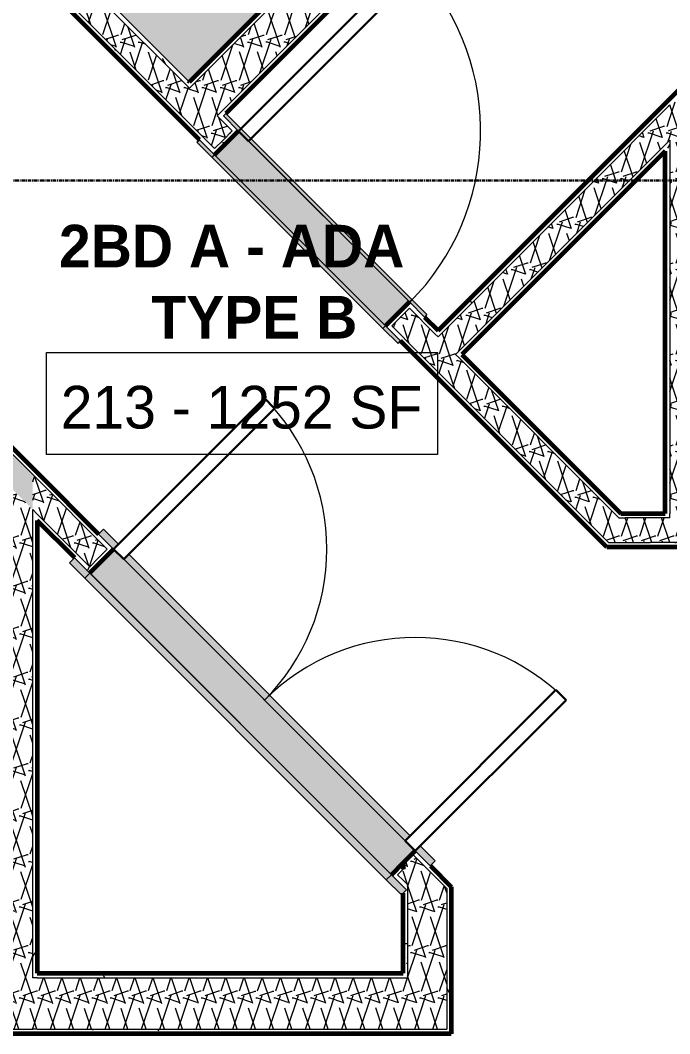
# Model space of a CAD drawing. Header units: inches. Extents: x -4110 to -1807, y 11006 to 12281.
# Drawn here: x -2352.9 to -2261.6, y 11415.2 to 11557.7 of the extents above; entities that cross this region are included whole.
import ezdxf

# ---------------------------------------------------------------- set-up
doc = ezdxf.new("R2010")
doc.units = ezdxf.units.IN
doc.header["$MEASUREMENT"] = 0
doc.linetypes.add('Grid Line 1_2_', pattern=[0.875, 0.5, -0.125, 0.125, -0.125])
for name, color, linetype, lineweight in [('0-1', 7, 'Continuous', 5), ('0-2', 90, 'Continuous', 18), ('A-AREA-IDEN', 2, 'Continuous', 9), ('A-DOOR', 31, 'Continuous', 18), ('A-DOOR-1', 7, 'Continuous', 9), ('A-DOOR-2', 250, 'Continuous', 30), ('A-DOOR-FRAM-1', 31, 'Continuous', 18), ('A-DOOR-FRAM-2', 7, 'Continuous', 9), ('A-WALL-1', 8, 'Continuous', 5), ('A-WALL-3', 50, 'Continuous', 60), ('A-WALL-4', 90, 'Continuous', 18), ('A-WALL-PATT-1', 7, 'Continuous', 9), ('A-WALL-PATT-2', 253, 'Continuous', 9), ('I-WALL-2', 50, 'Continuous', 60), ('P-SANR-FIXT-2', 7, 'Continuous', 9), ('P-SANR-FIXT-3', 130, 'Continuous', 9), ('S-GRID-1', 1, 'Grid Line 1_2_', 30)]:
    doc.layers.add(name, color=color, linetype=linetype, lineweight=lineweight)
doc.styles.add('Century Gothic', font='ufonts.com_century-gothic.ttf', dxfattribs={"height": 6})
doc.styles.add('Century Gothic_B', font='GOTHICB.TTF', dxfattribs={"height": 6})
pattern_1 = [(0, (0, 0), (20.48, 5.12), [0.845, -14.515, 0.845, -14.515, -81.92]), (0, (0, 0), (20.48, 5.12), [-30.72, 0.845, -29.875, 0.845, -14.515, -35.84]), (0, (0, 0), (20.48, 5.12), [-76.8, 0.845, -9.395, 0.845, -24.755]), (120, (7.68, 2.56), (-14.67405, 15.1762003), [0.845, -14.515, 0.845, -14.515, -81.92]), (120, (7.68, 2.56), (-14.67405, 15.1762003), [-30.72, 0.845, -29.875, 0.845, -14.515, -35.84]), (120, (7.68, 2.56), (-14.67405, 15.1762003), [-76.8, 0.845, -9.395, 0.845, -24.755]), (240, (10.24, 12.8), (-5.80595, -20.2962003), [0.845, -14.515, 0.845, -14.515, -81.92]), (240, (10.24, 12.8), (-5.80595, -20.2962003), [-30.72, 0.845, -29.875, 0.845, -14.515, -35.84]), (240, (10.24, 12.8), (-5.80595, -20.2962003), [-76.8, 0.845, -9.395, 0.845, -24.755])]
pattern_2 = [(161.57, (0.32, 0.32), (-2.560496185, -0.000537386), [0, -18.214, 2.022, 0]), (18.43, (-0.32, 0.32), (-2.560496185, 0.000537386), [0, -18.214, 2.022, 0]), (108.43, (0.32, 0.32), (1.27922091, -6.400876726), [6.07, -14.166]), (71.57, (-0.32, 0.32), (1.27922091, 6.400876726), [6.07, -14.166])]

# ---------------------------------------------------------------- blocks, each defined once
blk = doc.blocks.new('CTS6032CP - CTS6032CP-3806650-ENLARGED RCP - 2ND FLOOR PLAN - EAST')
at = {"layer": 'P-SANR-FIXT-3'}
h = blk.add_hatch(color=256, dxfattribs=at)
h.paths.add_polyline_path([(60, 0), (60, 33), (59.87, 33), (59.87, 32), (0.12, 32), (0.12, 33), (0, 33), (0, 0), (59.36, 0)], flags=0)
h.paths.add_polyline_path([(53.15, 15.1), (52.81, 14.84), (52.42, 14.68), (52, 14.63), (51.58, 14.68), (51.19, 14.84), (50.85, 15.1), (50.59, 15.44), (50.43, 15.83), (50.37, 16.25), (50.43, 16.67), (50.59, 17.06), (50.85, 17.4), (51.19, 17.66), (51.58, 17.82), (52, 17.88), (52.42, 17.82), (52.81, 17.66), (53.15, 17.4), (53.41, 17.06), (53.57, 16.67), (53.62, 16.25), (53.57, 15.83), (53.41, 15.44), (53.19, 15.15)], flags=0)
at = {"layer": 'P-SANR-FIXT-2'}
for p, q in [((0, 0), (0, 33)), ((0, 33), (0.12, 33)), ((0.12, 33), (0.12, 32)), ((59.87, 32), (59.87, 33)), ((59.87, 33), (60, 33)), ((60, 33), (60, 0)), ((0.12, 32), (59.87, 32)), ((60, 0), (0, 0))]:
    blk.add_line(p, q, dxfattribs=at)
for radius, start, end in [(1.62, 0, 180), (1.63, 180, 360)]:
    blk.add_arc((52, 16.25), radius, start, end, dxfattribs=at)
blk = doc.blocks.new('SWING - DOUBLE - FLUSH - SWING - DOUBLE - 5-0 x 6-8 - DUMMY-3703244-ENLARGED RCP - 2ND FLOOR PLAN - EAST')
at = {"layer": 'A-DOOR'}
for points in [[(-33, 2.375), (-30, 2.375), (-30, 3.375), (-33, 3.375)], [(-28, 2.375), (28, 2.375), (28, 3.375), (-28, 3.375)], [(30, 2.375), (33, 2.375), (33, 3.375), (30, 3.375)], [(-33, -2.375), (-33, -3.375), (-30, -3.375), (-30, -2.375), (-31.83, -2.375)], [(-30, -3.375), (30, -3.375), (30, -2.375), (-30, -2.375)], [(30, -2.886), (30, -3.375), (33, -3.375), (33, -2.375), (30, -2.375), (30, -2.85)]]:
    blk.add_hatch(color=256, dxfattribs=at).paths.add_polyline_path(points, flags=0)
at = {"layer": 'A-DOOR-1'}
for p, q in [((-30, 3.375), (-33, 3.375)), ((-33, 2.375), (-33, 3.375)), ((-30, 2.375), (-30, 3.375)), ((28, 3.375), (-28, 3.375)), ((33, 3.375), (30, 3.375)), ((30, 2.375), (30, 3.375)), ((33, 2.375), (33, 3.375)), ((-30, 2.375), (-33, 2.375)), ((-28, 2.375), (28, 2.375)), ((33, 2.375), (30, 2.375)), ((-33, -2.375), (-33, -3.375)), ((-33, -2.375), (-30, -2.375)), ((-30, -2.375), (-30, -3.375)), ((30, -2.375), (-30, -2.375)), ((30, -2.375), (30, -3.375)), ((30, -2.375), (33, -2.375)), ((33, -2.375), (33, -3.375)), ((-33, -3.375), (-30, -3.375)), ((-30, -3.375), (30, -3.375)), ((30, -3.375), (33, -3.375))]:
    blk.add_line(p, q, dxfattribs=at)
for centre, start, end in [((-30, 2.375), 360, 90), ((30, 2.375), 90, 180)]:
    blk.add_arc(centre, 30, start, end, dxfattribs=at)
at = {"layer": 'A-DOOR-2'}
for p, q in [((-30, 2.375), (-30, 32.375)), ((-30, 32.375), (-28, 32.375)), ((-28, 32.375), (-28, 2.375)), ((30, 32.375), (28, 32.375)), ((28, 32.375), (28, 2.375)), ((30, 2.375), (30, 32.375)), ((-28, 2.375), (-30, 2.375)), ((28, 2.375), (30, 2.375))]:
    blk.add_line(p, q, dxfattribs=at)
blk = doc.blocks.new('SWING - SINGLE - FLUSH - SWING - FLUSH - 2-10 x 6-8 - PRIVACY-3983845-ENLARGED RCP - 2ND FLOOR PLAN - EAST')
at = {"layer": 'A-DOOR-FRAM-1'}
for points in [[(-17.63, 2.38), (-17, 2.38), (-17, 2.88), (-20, 2.88), (-20, 2.38)], [(-17, 2.38), (17, 2.38), (17, 2.88), (-17, 2.88)], [(20, 2.38), (20, 2.88), (17, 2.88), (17, 2.38)], [(-17, -2.87), (-17, -2.37), (-20, -2.37), (-20, -2.87), (-17.63, -2.87)], [(17, -2.87), (17, -2.37), (-17, -2.37), (-17, -2.87), (16.5, -2.87)], [(20, -2.87), (20, -2.37), (17, -2.37), (17, -2.87), (19.65, -2.87)]]:
    blk.add_hatch(color=256, dxfattribs=at).paths.add_polyline_path(points, flags=0)
at = {"layer": 'A-DOOR-1'}
blk.add_arc((17, -2.37), 34.07, 180, 266.6343, dxfattribs=at)
at = {"layer": 'A-DOOR-2'}
for p, q in [((15, -2.37), (15, -36.38)), ((17, -2.37), (15, -2.37)), ((17, -2.37), (17, -36.38)), ((17, -36.38), (15, -36.38))]:
    blk.add_line(p, q, dxfattribs=at)
at = {"layer": 'A-DOOR-FRAM-2'}
for p, q in [((-17, 2.88), (-20, 2.88)), ((-20, 2.88), (-20, 2.38)), ((17, 2.88), (-17, 2.88)), ((-17, 2.88), (-17, 2.38)), ((20, 2.88), (17, 2.88)), ((17, 2.88), (17, 2.38)), ((20, 2.88), (20, 2.38)), ((-20, 2.38), (-17, 2.38)), ((-17, 2.38), (17, 2.38)), ((17, 2.38), (20, 2.38)), ((-17, -2.37), (-20, -2.37)), ((-20, -2.87), (-20, -2.37)), ((17, -2.37), (-17, -2.37)), ((-17, -2.87), (-17, -2.37)), ((20, -2.37), (17, -2.37)), ((17, -2.87), (17, -2.37)), ((20, -2.87), (20, -2.37)), ((-20, -2.87), (-17, -2.87)), ((-17, -2.87), (17, -2.87)), ((17, -2.87), (20, -2.87))]:
    blk.add_line(p, q, dxfattribs=at)
blk = doc.blocks.new('CTR - 1st Phase - Unit Layouts_rvt-1-ENLARGED RCP - 2ND FLOOR PLAN - EAST')
at = {"layer": 'A-WALL-1'}
for points in [[(-2301.56, 11514.73), (-2298.2, 11518.09), (-2322.24, 11542.13), (-2325.6, 11538.78), (-2301.91, 11515.09)], [(-2300.73, 11437.54), (-2299.07, 11439.2), (-2299.07, 11442.6), (-2339.8, 11483.33), (-2343.15, 11479.95), (-2301.44, 11438.25)], [(-2299.07, 11439.2), (-2297.38, 11440.9), (-2299.07, 11442.6), (-2299.07, 11439.83)]]:
    blk.add_hatch(color=256, dxfattribs=at).paths.add_polyline_path(points, flags=0)
at = {"layer": 'A-WALL-PATT-1'}
h = blk.add_hatch(dxfattribs=at)
h.set_pattern_fill('FP_1', color=256, style=0, pattern_type=2)
h.set_pattern_definition(pattern_1)
h.paths.add_polyline_path([(-2297.53, 11510.7), (-2297.08, 11511.14), (-2300.68, 11514.73), (-2299.44, 11515.97), (-2299.88, 11516.41), (-2301.56, 11514.73), (-2297.97, 11511.14)], flags=0)
h.paths.add_polyline_path([(-2325.6, 11538.78), (-2323.92, 11540.45), (-2324.36, 11540.9), (-2325.6, 11539.66), (-2381.17, 11595.23), (-2379.93, 11596.46), (-2380.37, 11596.91), (-2382.05, 11595.23), (-2327.72, 11540.9)], flags=0)
h.paths.add_polyline_path([(-2406.09, 11619.27), (-2404.42, 11620.95), (-2404.86, 11621.39), (-2406.09, 11620.15), (-2410.81, 11624.87), (-2411.25, 11624.42), (-2406.45, 11619.62)], flags=0)
h = blk.add_hatch(dxfattribs=at)
h.set_pattern_fill('FP_1', color=256, style=0, pattern_type=2)
h.set_pattern_definition(pattern_1)
h.paths.add_polyline_path([(-2294.61, 11513.62), (-2294.17, 11514.06), (-2298.2, 11518.09), (-2299.88, 11516.41), (-2299.44, 11515.97), (-2298.2, 11517.21), (-2295.05, 11514.06)], flags=0)
h.paths.add_polyline_path([(-2323.92, 11540.45), (-2322.24, 11542.13), (-2324.81, 11544.7), (-2325.25, 11544.26), (-2323.13, 11542.13), (-2324.36, 11540.9)], flags=0)
h.paths.add_polyline_path([(-2329.14, 11548.14), (-2328.7, 11548.59), (-2372.18, 11592.07), (-2372.62, 11591.63), (-2329.58, 11548.59)], flags=0)
h.paths.add_polyline_path([(-2375.1, 11594.11), (-2374.66, 11594.55), (-2378.69, 11598.59), (-2380.37, 11596.91), (-2379.93, 11596.46), (-2378.69, 11597.7), (-2375.54, 11594.55)], flags=0)
h.paths.add_polyline_path([(-2404.42, 11620.95), (-2402.74, 11622.63), (-2404.97, 11624.87), (-2405.42, 11624.42), (-2403.62, 11622.63), (-2404.86, 11621.39)], flags=0)
h = blk.add_hatch(dxfattribs=at)
h.set_pattern_fill('FP_1', color=256, style=0, pattern_type=2)
h.set_pattern_definition(pattern_1)
h.paths.add_polyline_path([(-2350.56, 11493.2), (-2350.56, 11494.08), (-2449.56, 11593.08), (-2451.24, 11591.4), (-2450.8, 11590.96), (-2449.56, 11592.2), (-2351.19, 11493.83)], flags=0)
h.paths.add_polyline_path([(-2476.69, 11616.86), (-2475.01, 11618.54), (-2477.76, 11621.29), (-2478.21, 11620.85), (-2475.9, 11618.54), (-2477.13, 11617.3)], flags=0)
h = blk.add_hatch(dxfattribs=at)
h.set_pattern_fill('FP_1', color=256, style=0, pattern_type=2)
h.set_pattern_definition(pattern_1)
h.paths.add_polyline_path([(-2328.7, 11548.59), (-2283.97, 11593.31), (-2283.97, 11594.2), (-2329.14, 11549.03)], flags=0)
h = blk.add_hatch(dxfattribs=at)
h.set_pattern_fill('FP_1', color=256, style=0, pattern_type=2)
h.set_pattern_definition(pattern_1)
h.paths.add_polyline_path([(-2324.36, 11544.26), (-2279.85, 11588.77), (-2279.85, 11589.66), (-2324.81, 11544.7)], flags=0)
h = blk.add_hatch(dxfattribs=at)
h.set_pattern_fill('FP_1', color=256, style=0, pattern_type=2)
h.set_pattern_definition(pattern_1)
h.paths.add_polyline_path([(-2297.08, 11510.26), (-2296.64, 11510.7), (-2297.08, 11511.14), (-2297.53, 11510.7)], flags=0)
h.paths.add_polyline_path([(-2294.17, 11513.17), (-2261.57, 11545.77), (-2261.57, 11546.24), (-2261.1, 11546.24), (-2257.6, 11549.74), (-2258.48, 11549.74), (-2294.61, 11513.62)], flags=0)
h = blk.add_hatch(dxfattribs=at)
h.set_pattern_fill('FP_1', color=256, style=0, pattern_type=2)
h.set_pattern_definition(pattern_1)
h.paths.add_polyline_path([(-2291.25, 11510.26), (-2261.57, 11539.93), (-2261.57, 11540.82), (-2291.69, 11510.7)], flags=0)
h.paths.add_polyline_path([(-2258.07, 11543.43), (-2255.89, 11545.61), (-2256.78, 11545.61), (-2258.07, 11544.32), (-2258.07, 11543.45)], flags=0)
h = blk.add_hatch(dxfattribs=at)
h.set_pattern_fill('FP_1', color=256, style=0, pattern_type=2)
h.set_pattern_definition(pattern_1)
h.paths.add_polyline_path([(-2261.57, 11488.36), (-2261.57, 11539.93), (-2262.2, 11539.31), (-2262.2, 11488.36)], flags=0)
h = blk.add_hatch(dxfattribs=at)
h.set_pattern_fill('FP_1', color=256, style=0, pattern_type=2)
h.set_pattern_definition(pattern_1)
h.paths.add_polyline_path([(-2350.56, 11415.18), (-2350.56, 11415.8), (-2351.19, 11415.8), (-2351.19, 11415.18), (-2350.88, 11415.18)], flags=0)
h.paths.add_polyline_path([(-2350.56, 11423.05), (-2350.56, 11488.25), (-2351.19, 11488.88), (-2351.19, 11423.05)], flags=0)
h = blk.add_hatch(dxfattribs=at)
h.set_pattern_fill('FP_1', color=256, style=0, pattern_type=2)
h.set_pattern_definition(pattern_1)
h.paths.add_polyline_path([(-2299.07, 11435.88), (-2299.07, 11436.76), (-2299.85, 11437.54), (-2299.07, 11438.32), (-2299.07, 11439.2), (-2300.73, 11437.54), (-2299.33, 11436.14)], flags=0)
h.paths.add_polyline_path([(-2343.16, 11479.97), (-2341.48, 11481.65), (-2341.92, 11482.09), (-2343.16, 11480.85), (-2350.56, 11488.25), (-2350.56, 11487.37), (-2343.87, 11480.67)], flags=0)
h = blk.add_hatch(dxfattribs=at)
h.set_pattern_fill('FP_1', color=256, style=0, pattern_type=2)
h.set_pattern_definition(pattern_1)
h.paths.add_polyline_path([(-2268.73, 11483.61), (-2257.45, 11483.61), (-2257.45, 11484.24), (-2270.18, 11484.24), (-2269.53, 11483.61), (-2268.96, 11483.61)], flags=0)
h = blk.add_hatch(dxfattribs=at)
h.set_pattern_fill('FP_1', color=256, style=0, pattern_type=2)
h.set_pattern_definition(pattern_1)
h.paths.add_polyline_path([(-2298.79, 11423.05), (-2298.45, 11423.05), (-2298.45, 11436.14), (-2299.07, 11436.76), (-2299.07, 11435.88), (-2298.61, 11435.42), (-2299.07, 11434.96), (-2299.07, 11423.05)], flags=0)
h = blk.add_hatch(dxfattribs=at)
h.set_pattern_fill('FP_1', color=256, style=0, pattern_type=2)
h.set_pattern_definition(pattern_1)
h.paths.add_polyline_path([(-2292.32, 11415.18), (-2292.32, 11435.85), (-2292.95, 11436.47), (-2292.95, 11415.18)], flags=0)
h = blk.add_hatch(dxfattribs=at)
h.set_pattern_fill('FP_1', color=256, style=0, pattern_type=2)
h.set_pattern_definition(pattern_1)
h.paths.add_polyline_path([(-2300.73, 11423.05), (-2299.07, 11423.05), (-2299.07, 11423.68), (-2350.56, 11423.68), (-2350.56, 11423.05), (-2331.68, 11423.05)], flags=0)
h = blk.add_hatch(dxfattribs=at)
h.set_pattern_fill('FP_1', color=256, style=0, pattern_type=2)
h.set_pattern_definition(pattern_1)
h.paths.add_polyline_path([(-2351.19, 11415.18), (-2351.19, 11415.8), (-2388.95, 11415.8), (-2388.95, 11415.18), (-2354.69, 11415.18)], flags=0)
h.paths.add_polyline_path([(-2396.56, 11415.18), (-2392.45, 11415.18), (-2392.45, 11415.8), (-2396.56, 11415.8)], flags=0)
h.paths.add_polyline_path([(-2433.51, 11415.18), (-2430.56, 11415.18), (-2430.56, 11415.8), (-2433.56, 11415.8), (-2433.56, 11415.18)], flags=0)
h = blk.add_hatch(dxfattribs=at)
h.set_pattern_fill('FP_1', color=256, style=0, pattern_type=2)
h.set_pattern_definition(pattern_1)
h.paths.add_polyline_path([(-2350.56, 11415.18), (-2292.95, 11415.18), (-2292.95, 11415.8), (-2350.56, 11415.8)], flags=0)
at = {"layer": 'A-WALL-PATT-2'}
h = blk.add_hatch(dxfattribs=at)
h.set_pattern_fill('FP_2', color=256, style=0, pattern_type=2)
h.set_pattern_definition(pattern_2)
h.paths.add_polyline_path([(-2296.64, 11510.7), (-2294.17, 11513.17), (-2298.2, 11517.21), (-2300.68, 11514.73), (-2297.08, 11511.14)], flags=0)
h.paths.add_polyline_path([(-2325.6, 11539.66), (-2323.13, 11542.13), (-2378.69, 11597.7), (-2381.17, 11595.23), (-2326.84, 11540.9)], flags=0)
h.paths.add_polyline_path([(-2406.09, 11620.15), (-2403.62, 11622.63), (-2405.86, 11624.87), (-2408.33, 11622.39), (-2406.45, 11620.51)], flags=0)
h = blk.add_hatch(dxfattribs=at)
h.set_pattern_fill('FP_2', color=256, style=0, pattern_type=2)
h.set_pattern_definition(pattern_2)
h.paths.add_polyline_path([(-2351.19, 11488.88), (-2351.19, 11493.83), (-2449.56, 11592.2), (-2452.03, 11589.72), (-2351.19, 11488.88)], flags=0)
h.paths.add_polyline_path([(-2478.37, 11616.06), (-2475.9, 11618.54), (-2478.21, 11620.85), (-2480.68, 11618.37), (-2478.73, 11616.42)], flags=0)
h = blk.add_hatch(dxfattribs=at)
h.set_pattern_fill('FP_2', color=256, style=0, pattern_type=2)
h.set_pattern_definition(pattern_2)
h.paths.add_polyline_path([(-2325.25, 11544.26), (-2283.35, 11586.16), (-2283.35, 11593.94), (-2329.14, 11548.14), (-2325.25, 11544.26)], flags=0)
h = blk.add_hatch(dxfattribs=at)
h.set_pattern_fill('FP_2', color=256, style=0, pattern_type=2)
h.set_pattern_definition(pattern_2)
h.paths.add_polyline_path([(-2294.17, 11508.22), (-2261.57, 11540.82), (-2261.57, 11545.77), (-2296.64, 11510.7)], flags=0)
h.paths.add_polyline_path([(-2258.07, 11544.32), (-2256.15, 11546.24), (-2258.07, 11546.24), (-2258.07, 11545.61)], flags=0)
h = blk.add_hatch(dxfattribs=at)
h.set_pattern_fill('FP_2', color=256, style=0, pattern_type=2)
h.set_pattern_definition(pattern_2)
h.paths.add_polyline_path([(-2258.07, 11487.74), (-2258.07, 11546.24), (-2261.57, 11546.24), (-2261.57, 11487.74)], flags=0)
h = blk.add_hatch(dxfattribs=at)
h.set_pattern_fill('FP_2', color=256, style=0, pattern_type=2)
h.set_pattern_definition(pattern_2)
h.paths.add_polyline_path([(-2267.85, 11484.24), (-2265.23, 11484.24), (-2291.69, 11510.7), (-2294.17, 11508.22), (-2270.18, 11484.24), (-2268.47, 11484.24)], flags=0)
h = blk.add_hatch(dxfattribs=at)
h.set_pattern_fill('FP_2', color=256, style=0, pattern_type=2)
h.set_pattern_definition(pattern_2)
h.paths.add_polyline_path([(-2298.45, 11436.14), (-2298.45, 11439.83), (-2299.07, 11439.2), (-2299.07, 11438.32), (-2299.85, 11437.54), (-2298.61, 11436.3)], flags=0)
h.paths.add_polyline_path([(-2343.16, 11480.85), (-2340.69, 11483.33), (-2351.19, 11493.83), (-2351.19, 11488.88), (-2343.87, 11481.56)], flags=0)
h = blk.add_hatch(dxfattribs=at)
h.set_pattern_fill('FP_2', color=256, style=0, pattern_type=2)
h.set_pattern_definition(pattern_2)
h.paths.add_polyline_path([(-2354.69, 11415.8), (-2351.19, 11415.8), (-2351.19, 11488.88), (-2354.69, 11492.38), (-2354.69, 11423.05)], flags=0)
h = blk.add_hatch(dxfattribs=at)
h.set_pattern_fill('FP_2', color=256, style=0, pattern_type=2)
h.set_pattern_definition(pattern_2)
h.paths.add_polyline_path([(-2258.07, 11484.24), (-2258.07, 11487.74), (-2268.73, 11487.74), (-2265.23, 11484.24), (-2261.57, 11484.24)], flags=0)
h = blk.add_hatch(dxfattribs=at)
h.set_pattern_fill('FP_2', color=256, style=0, pattern_type=2)
h.set_pattern_definition(pattern_2)
h.paths.add_polyline_path([(-2296.67, 11415.8), (-2292.95, 11415.8), (-2292.95, 11435.59), (-2297.82, 11440.46), (-2298.45, 11439.83), (-2298.45, 11415.8)], flags=0)
h = blk.add_hatch(dxfattribs=at)
h.set_pattern_fill('FP_2', color=256, style=0, pattern_type=2)
h.set_pattern_definition(pattern_2)
h.paths.add_polyline_path([(-2298.79, 11415.8), (-2298.45, 11415.8), (-2298.45, 11423.05), (-2351.19, 11423.05), (-2351.19, 11415.8), (-2299.07, 11415.8)], flags=0)
at = {"layer": 'A-WALL-3'}
for p, q in [((-2327.72, 11540.9), (-2379.93, 11593.11)), ((-2329.14, 11549.03), (-2283.97, 11594.2)), ((-2447.44, 11590.96), (-2350.56, 11494.08)), ((-2283.97, 11584.65), (-2324.01, 11544.61)), ((-2329.31, 11549.21), (-2329.14, 11549.03)), ((-2262.61, 11545.61), (-2258.48, 11549.74)), ((-2294.17, 11514.06), (-2262.61, 11545.61)), ((-2322.24, 11542.13), (-2325.6, 11538.78)), ((-2262.2, 11539.31), (-2290.81, 11510.7)), ((-2262.2, 11488.36), (-2262.2, 11539.31)), ((-2301.56, 11514.73), (-2298.2, 11518.09)), ((-2296.08, 11515.97), (-2294.17, 11514.06)), ((-2297.53, 11510.7), (-2299.44, 11512.61)), ((-2297.08, 11510.26), (-2297.53, 11510.7)), ((-2294.17, 11507.34), (-2297.08, 11510.26)), ((-2290.81, 11510.7), (-2268.47, 11488.36)), ((-2270.44, 11483.61), (-2294.17, 11507.34)), ((-2350.56, 11494.08), (-2341.92, 11485.45)), ((-2268.47, 11488.36), (-2262.2, 11488.36)), ((-2350.56, 11487.37), (-2350.56, 11423.68)), ((-2345.28, 11482.09), (-2350.56, 11487.37)), ((-2339.8, 11483.33), (-2343.16, 11479.97)), ((-2269.56, 11483.61), (-2270.44, 11483.61)), ((-2263.72, 11483.61), (-2269.56, 11483.61)), ((-2257.45, 11483.61), (-2263.72, 11483.61)), ((-2299.07, 11439.2), (-2297.38, 11440.9)), ((-2300.73, 11437.54), (-2299.07, 11439.2)), ((-2299.07, 11439.2), (-2299.07, 11438.32)), ((-2295.25, 11438.78), (-2292.32, 11435.85)), ((-2299.07, 11423.68), (-2299.07, 11434.96)), ((-2292.32, 11435.85), (-2292.32, 11415.18)), ((-2351.19, 11415.18), (-2355.31, 11415.18)), ((-2350.56, 11415.18), (-2351.19, 11415.18)), ((-2292.95, 11415.18), (-2299.07, 11415.18)), ((-2292.32, 11415.18), (-2292.95, 11415.18))]:
    blk.add_line(p, q, dxfattribs=at)
at = {"layer": 'A-WALL-4'}
for p, q in [((-2325.6, 11539.66), (-2381.17, 11595.23)), ((-2328.7, 11548.59), (-2283.97, 11593.31)), ((-2449.56, 11592.2), (-2351.19, 11493.83)), ((-2372.62, 11591.63), (-2329.14, 11548.14)), ((-2324.81, 11544.7), (-2283.97, 11585.53)), ((-2329.14, 11548.14), (-2328.7, 11548.59)), ((-2325.25, 11544.26), (-2324.81, 11544.7)), ((-2261.73, 11545.61), (-2272.26, 11535.08)), ((-2261.57, 11545.77), (-2261.73, 11545.61)), ((-2325.25, 11544.26), (-2323.13, 11542.13)), ((-2323.13, 11542.13), (-2324.36, 11540.9)), ((-2298.2, 11518.09), (-2322.24, 11542.13)), ((-2324.36, 11540.9), (-2325.6, 11539.66)), ((-2261.57, 11540.82), (-2267.31, 11535.08)), ((-2261.57, 11540.82), (-2261.57, 11539.93)), ((-2325.6, 11538.78), (-2301.56, 11514.73)), ((-2261.57, 11539.93), (-2261.57, 11488.36)), ((-2272.26, 11535.08), (-2294.17, 11513.17)), ((-2267.31, 11535.08), (-2291.69, 11510.7)), ((-2300.68, 11514.73), (-2299.44, 11515.97)), ((-2299.44, 11515.97), (-2298.2, 11517.21)), ((-2298.2, 11517.21), (-2294.61, 11513.62)), ((-2297.08, 11511.14), (-2300.68, 11514.73)), ((-2294.61, 11513.62), (-2294.17, 11513.17)), ((-2297.08, 11511.14), (-2296.64, 11510.7)), ((-2296.64, 11510.7), (-2294.17, 11508.22)), ((-2291.69, 11510.7), (-2291.25, 11510.26)), ((-2268.73, 11487.74), (-2291.25, 11510.26)), ((-2294.17, 11508.22), (-2293.72, 11507.78)), ((-2270.18, 11484.24), (-2293.72, 11507.78)), ((-2350.56, 11493.2), (-2351.19, 11493.83)), ((-2350.56, 11493.2), (-2340.69, 11483.33)), ((-2351.19, 11487.99), (-2351.19, 11488.88)), ((-2350.56, 11488.25), (-2351.19, 11488.88)), ((-2351.19, 11423.05), (-2351.19, 11487.99)), ((-2343.16, 11480.85), (-2350.56, 11488.25)), ((-2268.73, 11487.74), (-2267.85, 11487.74)), ((-2261.57, 11487.74), (-2267.85, 11487.74)), ((-2261.57, 11487.74), (-2261.57, 11488.36)), ((-2340.69, 11483.33), (-2341.92, 11482.09)), ((-2270.18, 11484.24), (-2265.23, 11484.24)), ((-2265.23, 11484.24), (-2264.35, 11484.24)), ((-2258.07, 11484.24), (-2264.35, 11484.24)), ((-2341.92, 11482.09), (-2343.16, 11480.85)), ((-2299.07, 11442.6), (-2338.39, 11481.91)), ((-2343.16, 11479.97), (-2300.73, 11437.54)), ((-2299.07, 11442.6), (-2298.79, 11442.31)), ((-2292.95, 11435.59), (-2297.82, 11440.46)), ((-2299.85, 11437.54), (-2299.07, 11438.32)), ((-2299.07, 11436.76), (-2299.85, 11437.54)), ((-2298.45, 11436.14), (-2299.07, 11436.76)), ((-2298.45, 11436.14), (-2298.45, 11423.05)), ((-2292.95, 11435.59), (-2292.95, 11415.8)), ((-2350.56, 11423.05), (-2351.19, 11423.05)), ((-2350.56, 11423.05), (-2299.07, 11423.05)), ((-2299.07, 11423.05), (-2298.45, 11423.05)), ((-2354.69, 11415.8), (-2351.19, 11415.8)), ((-2350.56, 11415.8), (-2351.19, 11415.8)), ((-2350.56, 11415.8), (-2299.07, 11415.8)), ((-2299.07, 11415.8), (-2298.45, 11415.8)), ((-2298.45, 11415.8), (-2292.95, 11415.8))]:
    blk.add_line(p, q, dxfattribs=at)
at = {"layer": 'I-WALL-2'}
for p, q in [((-2350.56, 11423.68), (-2299.07, 11423.68)), ((-2299.07, 11415.18), (-2350.56, 11415.18))]:
    blk.add_line(p, q, dxfattribs=at)
at = {"layer": '0-2'}
for name, p, rotation in [('CTS6032CP - CTS6032CP-3806650-ENLARGED RCP - 2ND FLOOR PLAN - EAST', (-2371.74, 11591.63), 314.9999999997807), ('SWING - SINGLE - FLUSH - SWING - FLUSH - 2-10 x 6-8 - PRIVACY-3983845-ENLARGED RCP - 2ND FLOOR PLAN - EAST', (-2311.9, 11528.43), 134.9999999999297), ('SWING - DOUBLE - FLUSH - SWING - DOUBLE - 5-0 x 6-8 - DUMMY-3703244-ENLARGED RCP - 2ND FLOOR PLAN - EAST', (-2320.27, 11460.43), 314.9999999998456)]:
    blk.add_blockref(name, p, dxfattribs=dict(at, rotation=rotation))
blk = doc.blocks.new('CTR - 1st Phase - Structure_rvt-1-ENLARGED RCP - 2ND FLOOR PLAN - EAST')
at = {"layer": 'S-GRID-1'}
blk.add_line((-1807.14, 11535.19), (-4076.95, 11535.19), dxfattribs=at)

msp = doc.modelspace()

# ---------------------------------------------------------------- linework, layer by layer
at = {"layer": 'A-AREA-IDEN', "flags": 128}
msp.add_lwpolyline([(-2349.24, 11510.96), (-2294.24, 11510.96), (-2294.24, 11496.63), (-2349.24, 11496.63)], close=True, dxfattribs=at)

# ---------------------------------------------------------------- block references
at = {"layer": '0-1'}
for name in ['CTR - 1st Phase - Structure_rvt-1-ENLARGED RCP - 2ND FLOOR PLAN - EAST', 'CTR - 1st Phase - Unit Layouts_rvt-1-ENLARGED RCP - 2ND FLOOR PLAN - EAST']:
    msp.add_blockref(name, (0, 0), dxfattribs=at)

# ---------------------------------------------------------------- texts
at = {"layer": 'A-AREA-IDEN', "char_height": 6, "attachment_point": 1}
for s, insert, width, style in [('2BD A - ADA', (-2347.49, 11528.94), 62.216, 'Century Gothic_B'), ('TYPE B', (-2334.49, 11518.94), 30.906, 'Century Gothic_B'), ('213 - 1252 SF', (-2347.24, 11506.29), 61.61, 'Century Gothic')]:
    msp.add_mtext(s, dxfattribs=dict(at, insert=insert, width=width, style=style))

doc.saveas('drawing.dxf')
